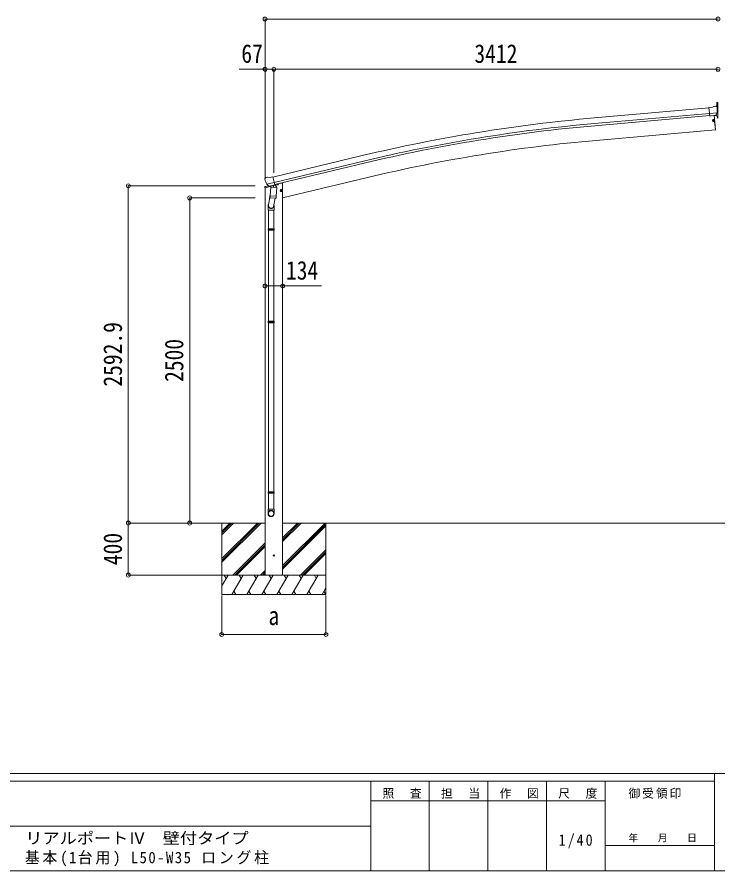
# Model space of a CAD drawing. Units: millimetres at full size. Extents: x -8385 to 8479, y -5853 to 5787.
# Drawn here: x 31 to 5415, y -5853 to 712 of the extents above; entities that cross this region are included whole.
import ezdxf
from ezdxf.enums import TextEntityAlignment as Align

# ---------------------------------------------------------------- set-up
doc = ezdxf.new("R2010")
doc.units = ezdxf.units.MM
doc.header["$LTSCALE"] = 30
doc.header["$PDMODE"] = 32
doc.header["$PDSIZE"] = 30
for name, color, linetype, lineweight in [('0-0_0', 7, 'Continuous', 9), ('0-1_本体', 4, 'Continuous', 9), ('0-2_部品', 7, 'Continuous', 9), ('0-A_寸法', 6, 'Continuous', 9), ('F-0_240', 7, 'Continuous', 9)]:
    doc.layers.add(name, color=color, linetype=linetype, lineweight=lineweight)
doc.styles.add('ＭＳ ゴシック', font='')
doc.styles.get('ＭＳ ゴシック').set_extended_font_data('MS Gothic')

msp = doc.modelspace()

# ---------------------------------------------------------------- linework, layer by layer
at = {"layer": '0-0_0'}
for p, q in [((1554.01, -3178.1), (1936.29, -3178.1)), ((1603.29, -3178.1), (1603.29, -3728.1)), ((1603.29, -3451.46), (1876.65, -3178.1)), ((1603.29, -3465.6), (1890.79, -3178.1)), ((1603.29, -3479.74), (1904.94, -3178.1)), ((1603.29, -3239.32), (1664.52, -3178.1)), ((1603.29, -3253.47), (1678.66, -3178.1)), ((1603.29, -3267.61), (1692.8, -3178.1)), ((2070.29, -3504.96), (2397.15, -3178.1)), ((2070.29, -3321.11), (2213.3, -3178.1)), ((2070.29, -3292.82), (2185.02, -3178.1)), ((2070.29, -3306.97), (2199.16, -3178.1)), ((2070.29, -3178.1), (5729.37, -3178.1)), ((2070.29, -3519.1), (2403.29, -3186.1)), ((2070.29, -3533.24), (2403.29, -3200.24)), ((2403.29, -3178.1), (2403.29, -3728.1)), ((1688.78, -3578.1), (1936.29, -3330.59)), ((1702.92, -3578.1), (1936.29, -3344.73)), ((1717.07, -3578.1), (1936.29, -3358.87)), ((2209.28, -3578.1), (2403.29, -3384.09)), ((2223.42, -3578.1), (2403.29, -3398.23)), ((2237.57, -3578.1), (2403.29, -3412.37)), ((1900.92, -3578.1), (1936.29, -3542.72)), ((2403.29, -3578.1), (1603.29, -3578.1)), ((1603.29, -3661.93), (1651.69, -3578.1)), ((1636.69, -3604.08), (1621.69, -3578.1)), ((1680.56, -3728.1), (1767.16, -3578.1)), ((1752.16, -3604.08), (1737.16, -3578.1)), ((1796.03, -3728.1), (1882.63, -3578.1)), ((1867.63, -3604.08), (1852.63, -3578.1)), ((1911.5, -3728.1), (1998.1, -3578.1)), ((1915.06, -3578.1), (1936.29, -3556.86)), ((1929.2, -3578.1), (1936.29, -3571.01)), ((1983.1, -3604.08), (1968.1, -3578.1)), ((2026.97, -3728.1), (2113.57, -3578.1)), ((2098.57, -3604.08), (2083.57, -3578.1)), ((2142.44, -3728.1), (2229.04, -3578.1)), ((2199.04, -3578.1), (2214.04, -3604.08)), ((2257.91, -3728.1), (2344.51, -3578.1)), ((2329.51, -3604.08), (2314.51, -3578.1)), ((1603.29, -3728.1), (2403.29, -3728.1)), ((1695.56, -3702.12), (1710.55, -3728.1)), ((1811.03, -3702.12), (1826.03, -3728.1)), ((1926.5, -3702.12), (1941.5, -3728.1)), ((2041.97, -3702.12), (2056.97, -3728.1)), ((2157.44, -3702.12), (2172.43, -3728.1)), ((2272.91, -3702.12), (2287.91, -3728.1)), ((2373.38, -3728.1), (2403.29, -3676.29)), ((2388.38, -3702.12), (2403.38, -3728.1))]:
    msp.add_line(p, q, dxfattribs=at)
at = {"layer": '0-1_本体'}
for p, q in [((4462.84, -63.39), (5345.68, 13.85)), ((4466.6, -106.4), (5349.82, -29.12)), ((4468.07, -123.17), (5351.43, -45.87)), ((1996.4, -518.04), (2682.06, -353.43)), ((2006.48, -560.02), (2692.14, -395.4)), ((2010.41, -576.38), (2696.06, -411.77)), ((2070.29, -678.22), (2722.77, -521.58)), ((2070.29, -565.1), (2057.42, -565.1)), ((2070.29, -565.1), (2070.29, -3578.1)), ((1936.29, -600.35), (1936.29, -3578.1))]:
    msp.add_line(p, q, dxfattribs=at)
msp.add_lwpolyline([(5385.33, -45.7), (5394.93, -155.53), (4478.25, -235.71)], dxfattribs=at)
for centre, radius, start, end in [((5523.88, -12190.06), 12173, 95.00044, 103.50044), ((5523.88, -12190.06), 12129.83, 95.00044, 103.50044), ((5523.88, -12190.06), 12113, 95.00044, 103.50044), ((5523.92, -12190.07), 12000, 94.99907, 103.49907)]:
    msp.add_arc(centre, radius, start, end, dxfattribs=at)
at = {"layer": '0-2_部品'}
for p, q in [((5372.23, 18.3), (5345.69, 15.75)), ((5351.91, -48.86), (5345.69, 15.75)), ((5372.23, 18.3), (5383.89, 25.17)), ((5398.78, 26.89), (5385.12, 25.57)), ((5405.8, 27.56), (5398.78, 26.89)), ((5407.96, 21.21), (5402.44, 25.77)), ((5405.8, 52.22), (5405.8, 27.56)), ((5409.05, 19.18), (5409.17, 17.84)), ((5408.89, -23.67), (5350.03, -29.34)), ((5361.86, -47.9), (5351.91, -48.86)), ((5386.29, -43.3), (5385.3, -43.39)), ((5395.44, -44.67), (5387.74, -45.41)), ((5397.81, -43.25), (5408.58, -24.22)), ((5404.33, -41.9), (5398.25, -42.48)), ((5404.33, -41.9), (5411.77, -62.33)), ((5373.66, -84.06), (5383.89, -83.16)), ((5378.07, -82.47), (5377.96, -81.22)), ((5388.13, -75.77), (5378.17, -76.64)), ((5379.22, -88.73), (5378.33, -78.5)), ((5389.35, -89.71), (5379.39, -90.59)), ((5379.92, -82.91), (5381.16, -82.8)), ((5388.95, -73.69), (5387.95, -73.78)), ((5389.12, -75.68), (5388.13, -75.77)), ((5390.34, -89.63), (5389.35, -89.71)), ((5390.52, -91.62), (5389.52, -91.71)), ((1938.88, -524.1), (1935.02, -530.39)), ((1941.98, -521.85), (1955.16, -518.69)), ((1969.72, -521.36), (1956.46, -518.66)), ((1969.72, -521.36), (1995.65, -515.14)), ((1933.54, -601.01), (1976.24, -590.76)), ((1934.66, -532.67), (1934.94, -533.82)), ((1962.04, -584.91), (1935.84, -591.2)), ((1948.72, -572.98), (2006.22, -559.17)), ((1965.57, -587.89), (1949.19, -573.4)), ((1968.28, -588.46), (1975.8, -586.65)), ((1969.11, -588.35), (1970.64, -587.99)), ((1970.64, -587.99), (2007.35, -579.17)), ((1972.48, -588.21), (1972.43, -588.95)), ((1973.19, -589.99), (1999, -596.43)), ((2001.4, -581), (2000.38, -595.6)), ((2007.35, -579.17), (2008.88, -578.81)), ((2010.43, -576.7), (2011.38, -576.77)), ((2011.38, -576.77), (2024.69, -592.08)), ((2015.37, -581.36), (2034.26, -576.83)), ((2038.09, -568.66), (2038.09, -571.97)), ((1933.54, -594.12), (1933.54, -601.01)), ((1977.16, -637.41), (1961.25, -734.67)), ((1980.1, -595.34), (1975.43, -662.18)), ((2025.79, -598.54), (1980.1, -595.34)), ((1981.88, -592.16), (1981.65, -595.45)), ((2021.12, -665.37), (2025.79, -598.54)), ((2024.69, -592.08), (2024.25, -598.43)), ((2049.67, -624.03), (2069.11, -619.37)), ((2054.22, -616.26), (2052.09, -623.45)), ((2061.52, -614.5), (2054.22, -616.26)), ((2061.72, -631.42), (2057.05, -611.98)), ((2066.69, -619.95), (2061.52, -614.5)), ((2064.56, -627.14), (2066.69, -619.95)), ((1974.57, -674.65), (1975.44, -662.18)), ((1974.97, -676), (1974.96, -676)), ((2021.12, -665.37), (1975.43, -662.18)), ((1976.41, -676.78), (2018.11, -679.7)), ((2012.68, -679.32), (2001.95, -743.99)), ((2021.11, -665.37), (2020.22, -678.07)), ((1959.1, -771.83), (1959.1, -737.48)), ((2005.1, -771.83), (1959.1, -771.83)), ((1961.1, -771.83), (1961.1, -914.74)), ((2003.1, -771.83), (2003.1, -914.74)), ((2005.1, -737.18), (2005.1, -771.83)), ((1959.1, -916.74), (1960.1, -914.74)), ((2005.1, -916.74), (1959.1, -916.74)), ((2004.1, -914.74), (1960.1, -914.74)), ((2005.1, -916.74), (2004.1, -914.74)), ((2005.1, -916.74), (2005.1, -924.74)), ((2005.1, -924.74), (1959.1, -924.74)), ((2004.1, -926.74), (1960.1, -926.74)), ((1961.1, -926.74), (1961.1, -1626.12)), ((2003.1, -926.74), (2003.1, -1626.12)), ((2005.1, -924.74), (2004.1, -926.74)), ((1959.1, -1628.12), (1960.1, -1626.12)), ((2005.1, -1628.12), (1959.1, -1628.12)), ((2005.1, -1636.12), (1959.1, -1636.12)), ((2004.1, -1626.12), (1960.1, -1626.12)), ((2004.1, -1638.12), (1960.1, -1638.12)), ((1961.1, -1638.12), (1961.1, -2937.49)), ((2003.1, -1638.12), (2003.1, -2937.49)), ((2005.1, -1628.12), (2004.1, -1626.12)), ((2005.1, -1636.12), (2004.1, -1638.12)), ((2005.1, -1628.12), (2005.1, -1636.12)), ((1959.1, -2939.49), (1960.1, -2937.49)), ((2005.1, -2939.49), (1959.1, -2939.49)), ((2005.1, -2947.49), (1959.1, -2947.49)), ((2004.1, -2937.49), (1960.1, -2937.49)), ((2004.1, -2949.49), (1960.1, -2949.49)), ((1961.1, -2949.49), (1961.1, -3071.04)), ((2003.1, -2949.49), (2003.1, -3071.04)), ((2005.1, -2939.49), (2004.1, -2937.49)), ((2005.1, -2947.49), (2004.1, -2949.49)), ((2005.1, -2939.49), (2005.1, -2947.49)), ((1959.1, -3105.18), (1959.1, -3071.04)), ((2005.1, -3071.04), (1959.1, -3071.04)), ((2005.1, -3105.18), (2005.1, -3071.04))]:
    msp.add_line(p, q, dxfattribs=at)
for points in [[(5414.11, -63.77), (5414.11, 54.87), (5408.46, 54.87)], [(5361.86, -47.9), (5362.13, -47.97), (5387.49, -45.53), (5387.74, -45.41)], [(5385.3, -43.39), (5388.13, -75.77), (5389.35, -89.71), (5395.36, -158.45)], [(5386.29, -43.3), (5396.36, -158.36), (5395.36, -158.45)], [(5408.96, -23.03), (5408.68, -24.02), (5408.58, -24.22)], [(5377.53, -83.12), (5376.28, -83.23), (5376.39, -84.43), (5377.63, -84.32)], [(5377.96, -81.22), (5379.16, -81.12), (5379.27, -82.36)], [(5379.48, -84.76), (5379.59, -86), (5378.39, -86.11), (5378.28, -84.86)], [(5381.16, -82.8), (5381.27, -84), (5380.03, -84.11)], [(2001.08, -580.58), (2010.8, -578.25), (1995.65, -515.14)], [(1948.45, -572.4), (1949.03, -573.25), (1949.19, -573.4)], [(2001.08, -580.58), (2000.84, -580.74), (1976.08, -586.68), (1975.8, -586.65)], [(2052.09, -623.45), (2057.26, -628.9), (2064.56, -627.14)], [(1959.1, -916.74), (1959.1, -924.74), (1960.1, -926.74)], [(1959.1, -1628.12), (1959.1, -1636.12), (1960.1, -1638.12)], [(1959.1, -2939.49), (1959.1, -2947.49), (1960.1, -2949.49)]]:
    msp.add_lwpolyline(points, dxfattribs=at)
for centre, radius in [((5378.78, -83.61), 4.74), ((5378.78, -83.61), 2.25), ((5381.43, -85.84), 0.25), ((2059.39, -621.7), 8.5), ((2059.39, -621.7), 7.7), ((2059.39, -621.7), 6.5)]:
    msp.add_circle(centre, radius, dxfattribs=at)
at = {"layer": '0-2_部品', "color": 4}
msp.add_circle((2003.29, -3428.1), 4.5, dxfattribs=at)
at = {"layer": '0-2_部品'}
for centre, radius, start, end in [((5385.41, 22.59), 3, 95.5, 120.5), ((5399.26, 21.91), 5, 50.50648, 95.49352), ((5408.46, 52.22), 2.65, 90, 180), ((5207.71, -1.56), 202.4, 353.9085, 5.5), ((5414.36, -61.39), 2.75, 200, 257.02926), ((5413.81, -63.78), 0.3, 257.08362, 0.08005), ((5378.78, -83.61), 7, 95, 275), ((5377.47, -82.52), 0.6, 275, 5), ((5377.68, -84.91), 0.6, 5, 95), ((5379.87, -82.31), 0.6, 185, 275), ((5380.08, -84.71), 0.6, 95, 185), ((1943.14, -526.71), 5, 103.5, 148.5), ((1955.86, -521.6), 3, 78.5, 103.5), ((2131.74, -486.58), 202.4, 193.5, 205.09125), ((1969, -587.87), 0.5, 248.23754, 283.5), ((1971.98, -588.18), 0.5, 356, 103.5), ((1973.43, -589.02), 1, 176, 256), ((2002, -581.08), 0.604, 100.59842, 172.20595), ((2008.76, -578.32), 0.5, 283.5, 318.76246), ((2033.09, -571.97), 5, 283.5, 0), ((1936.54, -594.12), 3, 103.5, 180), ((1999.35, -595.46), 1.03, 250.03897, 351.96569), ((1976.51, -674.82), 1.95, 175.04017, 217.47766), ((1976.55, -674.79), 2, 217.40962, 266), ((2018.25, -677.7), 2, 266, 349.46843), ((1989.1, -737.48), 30, 177.45142, 180)]:
    msp.add_arc(centre, radius, start, end, dxfattribs=at)
for centre, major_axis, ratio, start_param, end_param in [((5413.34, 23.27), (-15.38, 3.31), 0.101033, 5.9751426, 5.9753737), ((5406.05, 18.9), (2.72, -1.29), 0.997474, 0.5366567, 1.3225652), ((5395.14, -41.68), (1.64, -2.52), 0.997631, 5.8041905, 5.8929484), ((5395.07, -41.57), (-3.51, 2.14), 0.650902, 2.1145521, 2.1873627), ((5395.2, -41.77), (1.64, -2.52), 0.997631, 5.965759, 6.7621801), ((1937.58, -531.96), (-1.57, -2.57), 0.99628, 4.712389, 5.4996506), ((1967.56, -585.64), (-0.73, -2.92), 0.997631, 5.8041905, 6.6006116), ((1967.61, -585.41), (2.63, 3.16), 0.650902, 4.0958226, 4.1686332), ((1967.58, -585.54), (-0.73, -2.92), 0.997631, 0.3902369, 0.4789948), ((1982.1, -737.18), (23, 0), 0.996195, 2.5560258, 6.5663028), ((1982.1, -737.18), (21, 0), 0.996195, 2.9349147, 5.9512394), ((1982.1, -3103.44), (-23, 0), 0.996195, 3.1415927, 6.2831853), ((1982.1, -3105.18), (-23, 0), 0.996195, 3.1415927, 6.2831853), ((1982.1, -3105.18), (0, -23.43), 0.981806, 4.712389, 7.8539816)]:
    msp.add_ellipse(centre, major_axis=major_axis, ratio=ratio, start_param=start_param, end_param=end_param, dxfattribs=at)
msp.add_ellipse((1982.1, -3105.18), major_axis=(21, 0), ratio=0.996195, dxfattribs=at)
at = {"layer": '0-A_寸法'}
for p, q in [((1936.09, 697.08), (1936.09, -520.49)), ((5415.11, 697.08), (1936.09, 697.08)), ((1936.09, 311.18), (1736.09, 311.18)), ((1936.09, 311.18), (1936.09, 109.9)), ((2003.09, 311.18), (1936.09, 311.18)), ((2003.09, 311.18), (2003.09, -485.6)), ((5415.11, 311.18), (2003.09, 311.18)), ((885.44, -3178.1), (885.44, -585.21)), ((885.44, -585.21), (1859.93, -585.21)), ((1357.08, -678.12), (1859.93, -678.12)), ((1357.08, -3178.1), (1357.08, -678.12)), ((1936.29, -1355.22), (2070.29, -1355.22)), ((2070.29, -1355.22), (2370.29, -1355.22)), ((885.44, -3178.1), (1603.29, -3178.1)), ((885.44, -3178.1), (1603.29, -3178.1)), ((885.44, -3178.1), (885.44, -3578.1)), ((1357.08, -3178.1), (1859.93, -3178.1)), ((885.44, -3578.1), (1603.29, -3578.1)), ((1603.29, -4034.75), (1603.29, -3736.1)), ((2403.29, -4034.75), (2403.29, -3736.1)), ((1603.29, -4034.75), (2403.29, -4034.75))]:
    msp.add_line(p, q, dxfattribs=at)
for p in [(1936.09, 697.08), (5415.11, 697.08), (1936.09, 311.18), (2003.09, 311.18), (5415.11, 311.18), (885.44, -585.21), (1357.08, -678.12), (1936.29, -1355.22), (2070.29, -1355.22), (885.44, -3178.1), (1357.08, -3178.1), (885.44, -3578.1), (1603.29, -4034.75), (2403.29, -4034.75)]:
    msp.add_point(p, dxfattribs=at)
at = {"layer": 'F-0_240', "color": 5}
for p, q in [((-8385.45, -5102.66), (8054.55, -5102.66)), ((5387.79, -5102.66), (5387.79, -5852.66)), ((-8385.45, -5162.66), (5387.79, -5162.66)), ((2747.79, -5162.66), (2747.79, -5852.66)), ((3197.79, -5162.66), (3197.79, -5852.66)), ((3647.79, -5162.66), (3647.79, -5852.66)), ((4097.79, -5162.66), (4097.79, -5852.66)), ((4547.79, -5162.66), (4547.79, -5852.66)), ((2747.79, -5312.66), (4547.79, -5312.66)), ((-3402.21, -5507.66), (2747.79, -5507.66)), ((4547.79, -5657.66), (5387.79, -5657.66)), ((-8385.45, -5852.66), (8054.55, -5852.66))]:
    msp.add_line(p, q, dxfattribs=at)

# ---------------------------------------------------------------- texts
at = {"layer": '0-A_寸法', "color": 7, "style": 'ＭＳ ゴシック', "width": 0.85}
for s, p in [('67', (1753.59, 317.18)), ('3412', (3544.1, 317.18)), ('134', (2096.54, -1349.22)), ('a', (1962.04, -4004.75))]:
    msp.add_text(s, height=143, dxfattribs=at).set_placement(p, align=Align.BOTTOM_LEFT)
for s, p in [('2592.9', (879.44, -2129.15)), ('2500', (1351.08, -2093.11)), ('400', (879.44, -3501.85))]:
    msp.add_text(s, height=143, rotation=90, dxfattribs=at).set_placement(p, align=Align.BOTTOM_LEFT)
at = {"layer": 'F-0_240', "style": 'ＭＳ ゴシック', "width": 1.1}
msp.add_text('リアルポートⅣ\u3000壁付タイプ', height=87.98, dxfattribs=at).set_placement((93.72, -5671.05), align=Align.BOTTOM_LEFT)
at = {"layer": 'F-0_240', "style": 'ＭＳ ゴシック'}
msp.add_text('年\u3000\u3000月\u3000\u3000日', height=54.99, dxfattribs=at).set_placement((4727.79, -5642.66), align=Align.BOTTOM_LEFT)
at = {"layer": 'F-0_240', "attachment_point": 7, "style": 'ＭＳ ゴシック'}
for s, insert, char_height in [('\\T1.17;照\u3000査', (2837.79, -5297.66), 65.98), ('\\T1.17;担\u3000当', (3287.79, -5297.66), 65.98), ('\\T1.17;作\u3000図', (3737.79, -5297.66), 65.98), ('\\T1.17;尺\u3000度', (4187.79, -5297.66), 65.98), ('\\T1.17;御受領印', (4727.79, -5297.66), 65.98), ('\\T1.28;\\W0.9;1/40', (4191.54, -5680.16), 87.98), ('\\T1.19;\\W0.95;基本(1台用)\\~L50-W35\\~ロング柱', (90.66, -5817.05), 87.98)]:
    msp.add_mtext(s, dxfattribs=dict(at, insert=insert, char_height=char_height))

doc.saveas('drawing.dxf')
